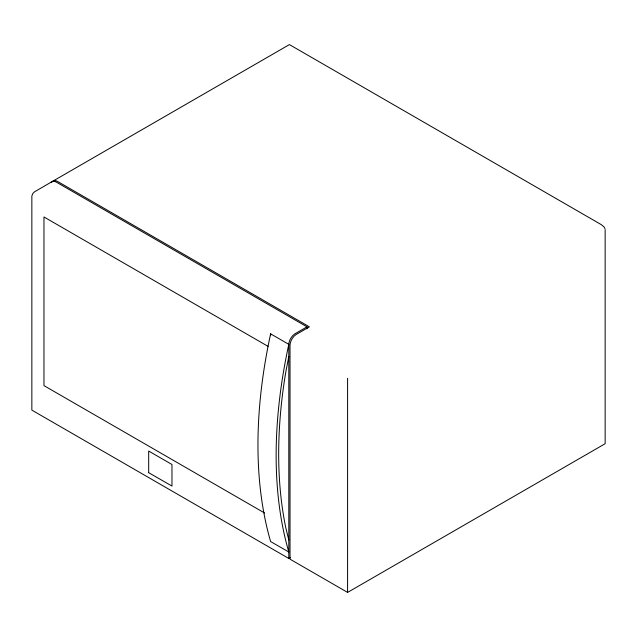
<?xml version="1.0" encoding="UTF-8"?>
<svg xmlns="http://www.w3.org/2000/svg" width="637" height="637" viewBox="0 0 637 637"><rect width="100%" height="100%" fill="white"/><g stroke="black" fill="none" stroke-linecap="round" stroke-linejoin="round"><path stroke-width="0.96" d="M288.808 356.409L285.766 372.223A456.904 263.79 -60 0 0 285.766 527.659L288.808 539.961M51.892 181.72L34.541 191.817L32.933 193.361L31.85 195.981L31.85 410.117L288.808 558.466L290.456 557.518M53.11 181.019L289.413 44.59L601.424 224.726L604.067 226.955L604.975 228.675M306.986 328.827L306.986 326.845L294.867 333.836A9.045 5.223 -60 0 0 288.808 344.338L288.808 558.466M148.596 472.654L171.974 486.047L171.974 464.492L148.684 451.052L148.684 472.606M52.146 181.887A9.045 5.223 60 0 1 57.306 181.29L309.407 326.845L296.078 334.536A9.045 5.223 -60 0 0 290.018 345.039L290.018 559.167L347.587 592.41L605.15 443.71L605.15 229.575M306.986 326.845L56.088 181.991A9.045 5.223 60 0 0 50.936 182.588M270.621 333.836L288.808 344.338A460.392 265.812 -60 0 0 288.808 552.024L270.621 541.538A460.392 265.812 -60 0 1 270.629 333.836L270.621 335.699M268.081 346.369L43.969 216.978L43.969 385.624L264.618 513.016M347.587 378.274L347.587 592.41"/></g></svg>
